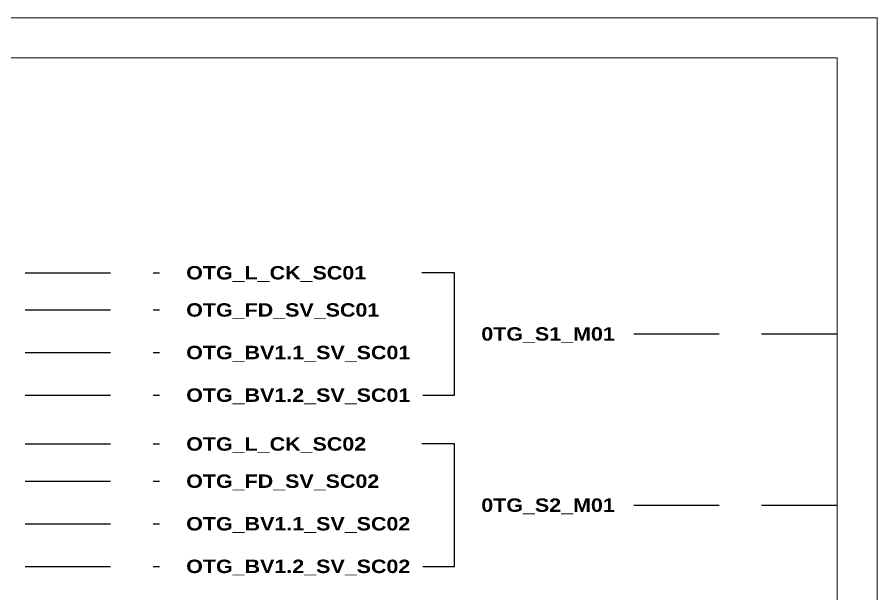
# Model space of a CAD drawing. Header units: centimetres. Extents: x -6233 to 67854, y 107 to 55669.
# Drawn here: x 41312 to 44520, y 33241 to 35389 of the extents above; entities that cross this region are included whole.
import ezdxf
from ezdxf.enums import TextEntityAlignment as Align

# ---------------------------------------------------------------- set-up
doc = ezdxf.new("R2010")
doc.units = ezdxf.units.CM
doc.header["$LTSCALE"] = 25.4
doc.linetypes.add('HIDDEN', pattern=[0.375, 0.25, -0.125])
doc.layers.add('Etiket-Line-L', color=7, linetype='Continuous')
doc.layers.add('EtIket-Line-S', color=2, linetype='Continuous')
doc.styles.add('Bold', font='ariblk.ttf', dxfattribs={"height": 25.4})

# ---------------------------------------------------------------- blocks, each defined once
blk = doc.blocks.new('x5 Out Line')
at = {"const_width": 0.3}
blk.add_lwpolyline([(405.45, 277.06), (405.45, 286.71), (395.8, 286.71)], dxfattribs=at)
at = {"lineweight": 15}
blk.add_lwpolyline([(395.8, 9.65), (395.8, 277.06), (9.65, 277.06), (9.65, 9.65)], close=True, dxfattribs=at)
at = {"layer": 'EtIket-Line-S', "lineweight": 9, "ltscale": 0.5}
blk.add_lwpolyline([(0, 0), (405.45, 0), (405.45, 286.71), (0, 286.71)], close=True, dxfattribs=at)

msp = doc.modelspace()

# ---------------------------------------------------------------- linework, layer by layer
at = {"color": 146, "linetype": 'HIDDEN', "ltscale": 50, "true_color": 0x105689}
for p, q in [((41342.2, 34437.3), (41842.2, 34437.3)), ((41342.2, 34298.7), (41842.2, 34298.7)), ((43610.9, 34209.4), (44368.5, 34209.4)), ((41342.2, 34140.1), (41842.2, 34140.1)), ((41342.2, 33981.4), (41842.2, 33981.4)), ((41342.2, 33799.5), (41842.2, 33799.5)), ((41342.2, 33660.9), (41842.2, 33660.9)), ((43610.9, 33571.6), (44368.5, 33571.6)), ((41342.2, 33502.3), (41842.2, 33502.3)), ((41342.2, 33343.6), (41842.2, 33343.6))]:
    msp.add_line(p, q, dxfattribs=at)
at = {"color": 146, "ltscale": 50, "true_color": 0x105689}
for p, q in [((42942.2, 34437.3), (42820.2, 34437.3)), ((42942.2, 33981.4), (42942.2, 34437.3)), ((42824.5, 33981.4), (42942.2, 33981.4)), ((42942.2, 33799.5), (42820.2, 33799.5)), ((42942.2, 33343.6), (42942.2, 33799.5)), ((42824.5, 33343.6), (42942.2, 33343.6))]:
    msp.add_line(p, q, dxfattribs=at)

# ---------------------------------------------------------------- block references
at = {"layer": 'Etiket-Line-L', "lineweight": 0, "xscale": 15.48351216233742, "yscale": 15.48351216233742, "zscale": 15.48351216233742}
msp.add_blockref('x5 Out Line', (38240.2, 30947.6), dxfattribs=at)

# ---------------------------------------------------------------- texts
at = {"ltscale": 500, "style": 'Bold'}
for s, p in [('OTG_L_CK_SC01', (41942.2, 34437.3)), ('OTG_FD_SV_SC01', (41942.2, 34298.7)), ('0TG_S1_M01', (43042.2, 34209.4)), ('OTG_BV1.1_SV_SC01', (41942.2, 34140.1)), ('OTG_BV1.2_SV_SC01', (41942.2, 33981.4)), ('OTG_L_CK_SC02', (41942.2, 33799.5)), ('OTG_FD_SV_SC02', (41942.2, 33660.9)), ('0TG_S2_M01', (43042.2, 33571.6)), ('OTG_BV1.1_SV_SC02', (41942.2, 33502.3)), ('OTG_BV1.2_SV_SC02', (41942.2, 33343.6))]:
    msp.add_text(s, height=50, dxfattribs=at).set_placement(p, align=Align.MIDDLE_LEFT)

doc.saveas('drawing.dxf')
